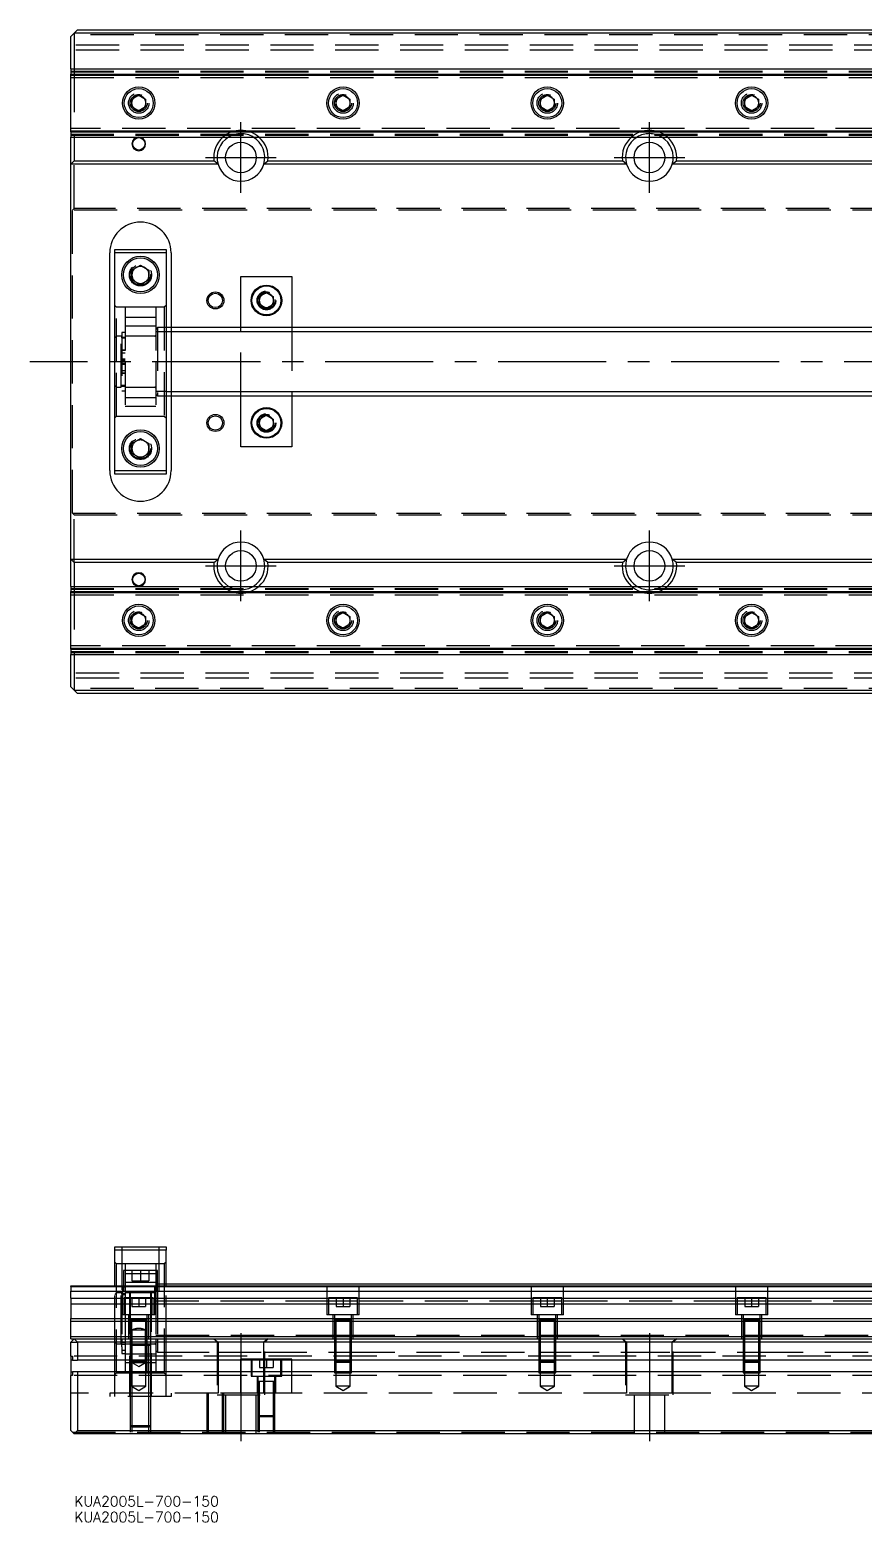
# Model space of a CAD drawing. Extents: x -12 to 975, y -341 to 120.
# Drawn here: x -12 to 233.1, y -340.9 to 97.5 of the extents above; entities that cross this region are included whole.
import ezdxf

# ---------------------------------------------------------------- set-up
doc = ezdxf.new("R2010")
doc.units = 0
doc.linetypes.add('CENTER', pattern=[50.8, 31.75, -6.35, 6.35, -6.35])
doc.linetypes.add('DASHED', pattern=[19.05, 12.7, -6.35])
doc.layers.get('0').update_dxf_attribs({"linetype": 'CONTINUOUS'})
doc.layers.add('CENTER', color=1, linetype='CENTER')
doc.styles.get("Standard").update_dxf_attribs({"font": 'txt.shx', "height": 3, "bigfont": 'bigfont.shx'})

# ---------------------------------------------------------------- blocks, each defined once
blk = doc.blocks.new('*U2')
at = {"color": 7, "linetype": 'CONTINUOUS'}
blk.add_text('KUA2005L-700-150', height=3, dxfattribs=at).set_placement((1.08, -340.95))
blk = doc.blocks.new('*U3')
at = {"color": 7, "linetype": 'CONTINUOUS'}
blk.add_text('KUA2005L-700-150', height=3, dxfattribs=at).set_placement((1.08, -336.32))

msp = doc.modelspace()

# ---------------------------------------------------------------- linework, layer by layer
at = {"color": 7, "linetype": 'CONTINUOUS'}
for p, q in [((1, 96.5), (0, 95.5)), ((2, 97.5), (1, 96.5)), ((1, 96.5), (1, 86)), ((275, 96.5), (1, 96.5)), ((2, 97.5), (275, 97.5)), ((0, 86), (0, 95.5)), ((0, 86), (0, 84.48)), ((0, 86), (275, 86)), ((0, 84.2), (0, 84.48)), ((0, 84.48), (267.73, 84.48)), ((0, 84.2), (267.05, 84.2)), ((0, 67.8), (0, 84.2)), ((18, 77.15), (20, 78.31)), ((18, 74.85), (18, 77.15)), ((20, 73.69), (18, 74.85)), ((20, 78.31), (22, 77.15)), ((22, 74.85), (20, 73.69)), ((22, 77.15), (22, 74.85)), ((78, 77.15), (80, 78.31)), ((78, 74.85), (78, 77.15)), ((80, 73.69), (78, 74.85)), ((80, 78.31), (82, 77.15)), ((82, 74.85), (80, 73.69)), ((82, 77.15), (82, 74.85)), ((138, 77.15), (140, 78.31)), ((138, 74.85), (138, 77.15)), ((140, 73.69), (138, 74.85)), ((140, 78.31), (142, 77.15)), ((142, 74.85), (140, 73.69)), ((142, 77.15), (142, 74.85)), ((198, 77.15), (200, 78.31)), ((198, 74.85), (198, 77.15)), ((200, 73.69), (198, 74.85)), ((200, 78.31), (202, 77.15)), ((202, 74.85), (200, 73.69)), ((202, 77.15), (202, 74.85)), ((0, 67.8), (275, 67.8)), ((0, 67.52), (0, 67.8)), ((0, 67.52), (0, 66)), ((0, 67.52), (275, 67.52)), ((0, 58), (0, 66)), ((0, 66), (275, 66)), ((1, 66), (1, 59)), ((0, 58), (1, 59)), ((0, -58), (0, 58)), ((43.29, 58), (0, 58)), ((1, 59), (42.06, 59)), ((43.29, 58), (42.06, 59)), ((56.71, 58), (57.94, 59)), ((163.29, 58), (56.71, 58)), ((57.94, 59), (162.06, 59)), ((163.29, 58), (162.06, 59)), ((176.71, 58), (177.94, 59)), ((275, 58), (176.71, 58)), ((177.94, 59), (275, 59)), ((11.5, -32), (11.5, 32)), ((13, 32), (13, 33)), ((13, 33), (28, 33)), ((28, 32), (13, 32)), ((13, -32), (13, 32)), ((28, 33), (28, 32)), ((28, 32), (28, -32)), ((29.5, 32), (29.5, 10)), ((18, 26.94), (20.5, 28.39)), ((18, 24.06), (18, 26.94)), ((20.5, 28.39), (23, 26.94)), ((23, 26.94), (23, 24.06)), ((20.5, 22.61), (18, 24.06)), ((23, 24.06), (20.5, 22.61)), ((50, 25), (65, 25)), ((50, 10), (50, 25)), ((65, 25), (65, 10)), ((55.5, 19.15), (57.5, 20.31)), ((55.5, 16.85), (55.5, 19.15)), ((57.5, 20.31), (59.5, 19.15)), ((59.5, 19.15), (59.5, 16.85)), ((57.5, 15.69), (55.5, 16.85)), ((59.5, 16.85), (57.5, 15.69)), ((275, 10), (28, 10)), ((28, -10), (275, -10)), ((29.5, -10), (29.5, -32)), ((50, -25), (50, -10)), ((65, -10), (65, -25)), ((55.5, -16.85), (57.5, -15.69)), ((55.5, -19.15), (55.5, -16.85)), ((57.5, -15.69), (59.5, -16.85)), ((59.5, -16.85), (59.5, -19.15)), ((57.5, -20.31), (55.5, -19.15)), ((59.5, -19.15), (57.5, -20.31)), ((18, -24.06), (20.5, -22.61)), ((18, -26.94), (18, -24.06)), ((20.5, -22.61), (23, -24.06)), ((23, -24.06), (23, -26.94)), ((65, -25), (50, -25)), ((20.5, -28.39), (18, -26.94)), ((23, -26.94), (20.5, -28.39)), ((13, -33), (13, -32)), ((13, -32), (28, -32)), ((28, -33), (13, -33)), ((28, -32), (28, -33)), ((0, -66), (0, -58)), ((0, -58), (43.29, -58)), ((1, -59), (0, -58)), ((42.06, -59), (1, -59)), ((1, -59), (1, -66)), ((42.06, -59), (43.29, -58)), ((56.71, -58), (163.29, -58)), ((57.94, -59), (56.71, -58)), ((162.06, -59), (57.94, -59)), ((162.06, -59), (163.29, -58)), ((176.71, -58), (275, -58)), ((177.94, -59), (176.71, -58)), ((275, -59), (177.94, -59)), ((0, -66), (0, -67.52)), ((0, -66), (275, -66)), ((0, -67.8), (0, -67.52)), ((0, -67.52), (275, -67.52)), ((0, -67.8), (275, -67.8)), ((0, -84.2), (0, -67.8)), ((18, -74.85), (20, -73.69)), ((20, -73.69), (22, -74.85)), ((78, -74.85), (80, -73.69)), ((80, -73.69), (82, -74.85)), ((138, -74.85), (140, -73.69)), ((140, -73.69), (142, -74.85)), ((198, -74.85), (200, -73.69)), ((200, -73.69), (202, -74.85)), ((18, -77.15), (18, -74.85)), ((20, -78.31), (18, -77.15)), ((22, -77.15), (20, -78.31)), ((22, -74.85), (22, -77.15)), ((78, -77.15), (78, -74.85)), ((80, -78.31), (78, -77.15)), ((82, -77.15), (80, -78.31)), ((82, -74.85), (82, -77.15)), ((138, -77.15), (138, -74.85)), ((140, -78.31), (138, -77.15)), ((142, -77.15), (140, -78.31)), ((142, -74.85), (142, -77.15)), ((198, -77.15), (198, -74.85)), ((200, -78.31), (198, -77.15)), ((202, -77.15), (200, -78.31)), ((202, -74.85), (202, -77.15)), ((0, -84.48), (0, -84.2)), ((0, -84.2), (267.05, -84.2)), ((0, -84.48), (0, -86)), ((0, -84.48), (267.73, -84.48)), ((0, -95.5), (0, -86)), ((0, -86), (275, -86)), ((1, -86), (1, -96.5)), ((0, -95.5), (1, -96.5)), ((1, -96.5), (275, -96.5)), ((1, -96.5), (2, -97.5)), ((275, -97.5), (2, -97.5)), ((13, -260.04), (28, -260.04)), ((13, -261.04), (13, -260.04)), ((13, -271.54), (13, -261.04)), ((28, -261.04), (13, -261.04)), ((28, -260.04), (28, -261.04)), ((28, -271.54), (28, -261.04)), ((0, -271.7), (0, -271.54)), ((0, -271.54), (275.5, -271.54)), ((0, -271.7), (275.5, -271.7)), ((0, -271.7), (0, -273.1)), ((275.5, -271.04), (28, -271.04)), ((0, -275.18), (0, -273.1)), ((0, -273.1), (275.5, -273.1)), ((0, -275.18), (0, -276.8)), ((0, -275.18), (275.5, -275.18)), ((0, -276.8), (0, -281.09)), ((0, -276.8), (275.5, -276.8)), ((0, -281.09), (275.5, -281.09)), ((0, -281.94), (0, -281.09)), ((0, -281.94), (700, -281.94)), ((0, -286.44), (0, -281.94)), ((82.5, -281.64), (77.5, -281.64)), ((202.5, -281.64), (197.5, -281.64)), ((202.5, -281.64), (197.5, -281.64)), ((0, -287.04), (0, -286.44)), ((0, -286.44), (700, -286.44)), ((0, -288.04), (1, -287.04)), ((0, -287.04), (1, -287.04)), ((0, -292.19), (0, -288.04)), ((1, -287.04), (699, -287.04)), ((1, -287.04), (2, -288.04)), ((698, -288.04), (2, -288.04)), ((2, -288.04), (2, -293.34)), ((17.9, -289.04), (17.5, -289.04)), ((18, -289.04), (17.9, -289.04)), ((22, -289.04), (18, -289.04)), ((22.1, -289.04), (22, -289.04)), ((22.5, -289.04), (22.1, -289.04)), ((23.5, -289.04), (22.5, -289.04)), ((0, -292.19), (0, -293.34)), ((0, -292.19), (0.5, -292.19)), ((0, -293.34), (0, -296.74)), ((0.5, -293.34), (0, -293.34)), ((0.5, -292.19), (0.5, -293.34)), ((0.5, -293.34), (2, -293.34)), ((698, -293.34), (2, -293.34)), ((0, -296.74), (0, -297.89)), ((0, -296.74), (0.5, -296.74)), ((0.5, -297.89), (0, -297.89)), ((0, -314.04), (0, -297.89)), ((2, -296.74), (0.5, -296.74)), ((0.5, -296.74), (0.5, -297.89)), ((698, -296.74), (2, -296.74)), ((2, -296.74), (2, -314.04)), ((56.71, -299.64), (55, -299.64)), ((60, -299.64), (56.71, -299.64)), ((1, -315.04), (0, -314.04)), ((2, -314.04), (1, -315.04)), ((699, -315.04), (1, -315.04)), ((2, -314.04), (698, -314.04))]:
    msp.add_line(p, q, dxfattribs=at)
at = {"color": 3, "linetype": 'DASHED'}
for p, q in [((700, 93), (0, 93)), ((285.2, 96), (0.5, 96)), ((700, 91.5), (0, 91.5)), ((0, 85.4), (700, 85.4)), ((0, 85.15), (275, 85.15)), ((0, 84.42), (275.5, 84.42)), ((0, 83.5), (275.5, 83.5)), ((1, 86), (1, 66)), ((17.5, 76), (17.53, 76.37)), ((77.5, 76), (77.53, 76.37)), ((137.5, 76), (137.53, 76.41)), ((197.5, 76), (197.53, 76.41)), ((275.5, 68.5), (0, 68.5)), ((0, 67.58), (275.5, 67.58)), ((0, 66.85), (275, 66.85)), ((0, 66.6), (700, 66.6)), ((1, 45), (1, 59)), ((1, 45), (0.5, 44.5)), ((0.5, -44.5), (0.5, 44.5)), ((699.5, 44.5), (0.5, 44.5)), ((699, 45), (1, 45)), ((23.48, 25.86), (23.5, 25.5)), ((59.98, 18.29), (60, 18)), ((13.5, 16), (13, 16.5)), ((16, 16), (13.5, 16)), ((13.5, 0), (13.5, 16)), ((25, 16), (16, 16)), ((16, 16), (16, 0)), ((27.5, 16), (25, 16)), ((25, 16), (25, 0)), ((28, 16.5), (27.5, 16)), ((27.5, 16), (27.5, -16)), ((25, 13.02), (16, 13.02)), ((25, 10.48), (16, 10.48)), ((25.5, 10), (25, 9.5)), ((28, 10), (25.5, 10)), ((25.5, 10), (25.5, -10)), ((29.5, 10), (29.5, 5)), ((50, -10), (50, 10)), ((65, 10), (65, -10)), ((13.5, 7.5), (13, 7)), ((14.85, 7.5), (13.5, 7.5)), ((14.85, -7.5), (14.85, 7.5)), ((15, 7.15), (14.85, 7.15)), ((16, 8.55), (15, 8.55)), ((15, 8.55), (15, -8.55)), ((16, 7.15), (15, 7.15)), ((16, 6.9), (15, 6.9)), ((24.7, 7.5), (16, 7.5)), ((25, 7.5), (24.7, 7.5)), ((28, 8.75), (25, 8.75)), ((29.5, 5), (29.5, -5)), ((13.5, -16), (13.5, 0)), ((16, 3.4), (15, 3.4)), ((15, 3.4), (16, 3.4)), ((16, 2.55), (15, 2.55)), ((15, 0.85), (16, 0.85)), ((15, 0.43), (16, 0.43)), ((16, 0), (16, -16)), ((25, 0), (25, -16)), ((15, -0.43), (16, -0.43)), ((16, -0.85), (15, -0.85)), ((15, -2.55), (16, -2.55)), ((15, -3.4), (16, -3.4)), ((16, -3.4), (15, -3.4)), ((13, -7), (13.5, -7.5)), ((13.5, -7.5), (14.85, -7.5)), ((14.85, -7.15), (15, -7.15)), ((15, -6.9), (16, -6.9)), ((15, -7.15), (16, -7.15)), ((15, -8.55), (16, -8.55)), ((16, -7.5), (24.7, -7.5)), ((24.7, -7.5), (25, -7.5)), ((28, -8.75), (25, -8.75)), ((29.5, -5), (29.5, -10)), ((16, -10.48), (25, -10.48)), ((16, -13.02), (25, -13.02)), ((25, -9.5), (25.5, -10)), ((25.5, -10), (28, -10)), ((13, -16.5), (13.5, -16)), ((13.5, -16), (16, -16)), ((16, -16), (25, -16)), ((25, -16), (27.5, -16)), ((27.5, -16), (28, -16.5)), ((55, -18), (55.02, -17.7)), ((17.5, -25.5), (17.52, -25.15)), ((0.5, -44.5), (1, -45)), ((0.5, -44.5), (699.5, -44.5)), ((1, -59), (1, -45)), ((1, -45), (699, -45)), ((0, -66.6), (700, -66.6)), ((0, -66.85), (275, -66.85)), ((0, -67.58), (275.5, -67.58)), ((0, -68.5), (275.5, -68.5)), ((1, -66), (1, -86)), ((17.5, -76), (17.53, -75.59)), ((77.5, -76), (77.53, -75.59)), ((137.5, -76), (137.53, -75.59)), ((197.5, -76), (197.53, -75.59)), ((275.5, -83.5), (0, -83.5)), ((0, -84.42), (275.5, -84.42)), ((0, -85.15), (275, -85.15)), ((0, -85.4), (700, -85.4)), ((700, -91.5), (0, -91.5)), ((700, -93), (0, -93)), ((285.2, -96), (0.5, -96)), ((15, -260.04), (15, -273.04)), ((26, -273.04), (26, -260.04)), ((13.5, -265.04), (13, -264.54)), ((16, -265.04), (13.5, -265.04)), ((13.5, -297.04), (13.5, -265.04)), ((15.5, -267.04), (15.5, -271.54)), ((25.5, -267.04), (15.5, -267.04)), ((25, -265.04), (16, -265.04)), ((16, -265.04), (16, -267.04)), ((16, -267.04), (16, -271.54)), ((18, -267.04), (18, -270.04)), ((20.5, -267.04), (20.5, -270.04)), ((23, -267.04), (23, -270.04)), ((27.5, -265.04), (25, -265.04)), ((25, -265.04), (25, -267.04)), ((25, -267.04), (25, -271.54)), ((25.5, -271.54), (25.5, -267.04)), ((28, -264.54), (27.5, -265.04)), ((27.5, -265.04), (27.5, -297.04)), ((13, -287.04), (13, -271.54)), ((15.25, -271.54), (15.25, -280.04)), ((15.5, -271.54), (15.5, -273.04)), ((25, -268.01), (16, -268.01)), ((25, -270.56), (16, -270.56)), ((16, -271.54), (16, -273.04)), ((18, -270.04), (20.5, -270.04)), ((20.5, -270.04), (23, -270.04)), ((24.75, -280.04), (24.75, -271.54)), ((25.5, -271.04), (25, -271.54)), ((25, -271.54), (25, -273.04)), ((28, -271.04), (25.5, -271.04)), ((25.5, -273.04), (25.5, -271.54)), ((28, -287.04), (28, -271.54)), ((75.25, -271.54), (75.25, -280.04)), ((84.75, -280.04), (84.75, -271.54)), ((135.25, -271.54), (135.25, -280.04)), ((144.75, -280.04), (144.75, -271.54)), ((195.25, -271.54), (195.25, -280.04)), ((204.75, -280.04), (204.75, -271.54)), ((13.5, -273.54), (13, -274.04)), ((14.85, -273.54), (13.5, -273.54)), ((14.85, -287.04), (14.85, -273.54)), ((15, -273.89), (14.85, -273.89)), ((15.5, -271.94), (15, -271.94)), ((15, -273.04), (26, -273.04)), ((15, -273.04), (15, -287.04)), ((16, -273.89), (15, -273.89)), ((16, -274.14), (15, -274.14)), ((16, -271.94), (15.5, -271.94)), ((15.75, -275.04), (15.75, -280.04)), ((24.25, -275.04), (15.75, -275.04)), ((16, -273.04), (16, -275.04)), ((17.5, -273.54), (16, -273.54)), ((16, -275.04), (16, -280.04)), ((17.25, -273.04), (17.25, -304.04)), ((17.5, -273.04), (17.5, -275.04)), ((23.5, -273.54), (17.5, -273.54)), ((17.5, -275.04), (17.5, -280.04)), ((18, -275.04), (18, -277.54)), ((20, -275.04), (20, -277.54)), ((22, -275.04), (22, -277.54)), ((23.5, -275.04), (23.5, -273.04)), ((24.7, -273.54), (23.5, -273.54)), ((23.5, -280.04), (23.5, -275.04)), ((23.75, -304.04), (23.75, -273.04)), ((24.25, -280.04), (24.25, -275.04)), ((25, -273.54), (24.7, -273.54)), ((25, -273.04), (25, -287.04)), ((28, -276.04), (25, -276.04)), ((25.5, -273.04), (25.5, -287.04)), ((75.75, -276.04), (28, -276.04)), ((75.75, -275.04), (75.75, -280.04)), ((84.25, -275.04), (75.75, -275.04)), ((84.25, -276.04), (75.75, -276.04)), ((78, -275.04), (78, -277.54)), ((80, -275.04), (80, -277.54)), ((82, -275.04), (82, -277.54)), ((84.25, -280.04), (84.25, -275.04)), ((135.75, -276.04), (84.25, -276.04)), ((135.75, -275.04), (135.75, -280.04)), ((144.25, -275.04), (135.75, -275.04)), ((144.25, -276.04), (135.75, -276.04)), ((138, -275.04), (138, -277.54)), ((140, -275.04), (140, -277.54)), ((142, -275.04), (142, -277.54)), ((144.25, -280.04), (144.25, -275.04)), ((195.75, -276.04), (144.25, -276.04)), ((195.75, -275.04), (195.75, -280.04)), ((204.25, -275.04), (195.75, -275.04)), ((204.25, -276.04), (195.75, -276.04)), ((198, -275.04), (198, -277.54)), ((200, -275.04), (200, -277.54)), ((202, -275.04), (202, -277.54)), ((204.25, -280.04), (204.25, -275.04)), ((255.75, -276.04), (204.25, -276.04)), ((24.75, -280.04), (15.25, -280.04)), ((16, -280.04), (16, -287.04)), ((17, -280.04), (17, -287.04)), ((17.5, -280.04), (17.5, -281.64)), ((18, -277.54), (20, -277.54)), ((20, -277.54), (22, -277.54)), ((22.5, -281.64), (22.5, -280.04)), ((23, -287.04), (23, -280.04)), ((23.5, -287.04), (23.5, -280.04)), ((84.75, -280.04), (75.25, -280.04)), ((77, -280.04), (77, -287.04)), ((77.5, -280.04), (77.5, -281.64)), ((78, -277.54), (80, -277.54)), ((80, -277.54), (82, -277.54)), ((82.5, -281.64), (82.5, -280.04)), ((83, -287.04), (83, -280.04)), ((144.75, -280.04), (135.25, -280.04)), ((137, -280.04), (137, -287.04)), ((137.5, -280.04), (137.5, -281.64)), ((138, -277.54), (140, -277.54)), ((140, -277.54), (142, -277.54)), ((142.5, -281.64), (142.5, -280.04)), ((143, -287.04), (143, -280.04)), ((204.75, -280.04), (195.25, -280.04)), ((197, -280.04), (197, -287.04)), ((197.5, -280.04), (197.5, -281.64)), ((198, -277.54), (200, -277.54)), ((200, -277.54), (202, -277.54)), ((202.5, -281.64), (202.5, -280.04)), ((203, -287.04), (203, -280.04)), ((17.5, -281.63), (17.5, -281.64)), ((17.5, -281.64), (17.5, -287.04)), ((17.5, -281.64), (17.5, -281.64)), ((22.5, -281.64), (17.5, -281.64)), ((22.5, -281.64), (17.5, -281.64)), ((17.9, -281.64), (17.9, -287.04)), ((18, -284.54), (18, -287.04)), ((22, -284.54), (18, -284.54)), ((20.06, -284.04), (19.94, -284.04)), ((22, -287.04), (22, -284.54)), ((22.1, -287.04), (22.1, -281.64)), ((22.5, -281.64), (22.5, -281.63)), ((22.5, -287.04), (22.5, -281.64)), ((22.5, -281.64), (22.5, -281.64)), ((77.5, -281.63), (77.5, -281.64)), ((77.5, -281.64), (77.5, -287.04)), ((77.5, -281.64), (77.5, -281.64)), ((82.5, -281.64), (77.5, -281.64)), ((77.9, -281.64), (77.9, -287.04)), ((82.1, -287.04), (82.1, -281.64)), ((82.5, -281.64), (82.5, -281.63)), ((82.5, -287.04), (82.5, -281.64)), ((82.5, -281.64), (82.5, -281.64)), ((137.5, -281.63), (137.5, -281.64)), ((137.5, -281.64), (137.5, -287.04)), ((137.5, -281.64), (137.5, -281.64)), ((142.5, -281.64), (137.5, -281.64)), ((137.9, -281.64), (137.9, -287.04)), ((142.1, -287.04), (142.1, -281.64)), ((142.5, -281.64), (142.5, -281.63)), ((142.5, -287.04), (142.5, -281.64)), ((142.5, -281.64), (142.5, -281.64)), ((197.5, -281.63), (197.5, -281.64)), ((197.5, -281.64), (197.5, -281.64)), ((197.5, -281.64), (197.5, -287.04)), ((202.5, -281.64), (197.5, -281.64)), ((197.9, -281.64), (197.9, -287.04)), ((202.1, -287.04), (202.1, -281.64)), ((202.5, -281.64), (202.5, -281.63)), ((202.5, -281.64), (202.5, -281.64)), ((202.5, -287.04), (202.5, -281.64)), ((0, -288.04), (2, -288.04)), ((13, -293.34), (13, -287.04)), ((13, -288.04), (13.5, -288.54)), ((13.5, -288.54), (14.85, -288.54)), ((14.85, -288.54), (14.85, -287.04)), ((14.85, -288.19), (15, -288.19)), ((15, -287.04), (15, -287.91)), ((15, -289.48), (15, -287.91)), ((15, -287.93), (16, -287.93)), ((15, -287.93), (16, -287.93)), ((15, -288.19), (16, -288.19)), ((16, -288.72), (15, -288.72)), ((16, -287.04), (16, -293.34)), ((16, -288.54), (17.5, -288.54)), ((17.5, -287.04), (17.5, -293.34)), ((17.5, -287.04), (17.5, -293.34)), ((17.5, -288.54), (17.9, -288.54)), ((23.5, -289.04), (17.5, -289.04)), ((17.9, -287.04), (17.9, -293.34)), ((17.9, -288.54), (18, -288.54)), ((18, -287.04), (18, -293.34)), ((18, -288.54), (22, -288.54)), ((22, -293.34), (22, -287.04)), ((22, -288.54), (22.1, -288.54)), ((22.1, -293.34), (22.1, -287.04)), ((22.1, -288.54), (22.5, -288.54)), ((22.5, -293.34), (22.5, -287.04)), ((22.5, -293.34), (22.5, -287.04)), ((22.5, -288.54), (23.5, -288.54)), ((23, -293.34), (23, -289.04)), ((23.5, -289.04), (23.5, -287.04)), ((23.5, -288.54), (24.7, -288.54)), ((23.5, -289.04), (23.5, -289.03)), ((23.5, -293.34), (23.5, -289.04)), ((23.5, -289.04), (23.5, -289.04)), ((24.7, -288.54), (25, -288.54)), ((25, -286.04), (28, -286.04)), ((25, -287.04), (25, -293.34)), ((25.5, -287.04), (25.5, -291.04)), ((28, -286.04), (77.5, -286.04)), ((28, -293.34), (28, -287.04)), ((42, -287.04), (43, -288.04)), ((42.06, -287.04), (43.29, -288.04)), ((43, -288.04), (43, -303.54)), ((43.29, -288.04), (43.29, -293.34)), ((57.94, -287.04), (56.71, -288.04)), ((56.71, -293.34), (56.71, -288.04)), ((57, -288.04), (58, -287.04)), ((57, -303.54), (57, -288.04)), ((77.5, -286.04), (77.9, -286.04)), ((77.5, -287.04), (77.5, -293.34)), ((77.5, -287.04), (77.5, -293.34)), ((77.9, -286.04), (82.1, -286.04)), ((77.9, -287.04), (77.9, -293.34)), ((82.1, -286.04), (82.5, -286.04)), ((82.1, -293.34), (82.1, -287.04)), ((82.5, -286.04), (137.5, -286.04)), ((82.5, -293.34), (82.5, -287.04)), ((82.5, -293.34), (82.5, -287.04)), ((137.5, -286.04), (137.9, -286.04)), ((137.5, -287.04), (137.5, -293.34)), ((137.5, -287.04), (137.5, -293.34)), ((137.9, -286.04), (142.1, -286.04)), ((137.9, -287.04), (137.9, -293.34)), ((142.1, -286.04), (142.5, -286.04)), ((142.1, -293.34), (142.1, -287.04)), ((142.5, -286.04), (197.5, -286.04)), ((142.5, -293.34), (142.5, -287.04)), ((142.5, -293.34), (142.5, -287.04)), ((162, -287.04), (163, -288.04)), ((162.06, -287.04), (163.29, -288.04)), ((163, -288.04), (163, -303.54)), ((163.29, -288.04), (163.29, -293.34)), ((177.94, -287.04), (176.71, -288.04)), ((176.71, -293.34), (176.71, -288.04)), ((177, -288.04), (178, -287.04)), ((177, -303.54), (177, -288.04)), ((197.5, -286.04), (197.9, -286.04)), ((197.5, -287.04), (197.5, -293.34)), ((197.5, -287.04), (197.5, -293.34)), ((197.9, -286.04), (202.1, -286.04)), ((197.9, -287.04), (197.9, -293.34)), ((202.1, -286.04), (202.5, -286.04)), ((202.1, -293.34), (202.1, -287.04)), ((202.5, -286.04), (238, -286.04)), ((202.5, -293.34), (202.5, -287.04)), ((202.5, -293.34), (202.5, -287.04)), ((699.5, -292.19), (0.5, -292.19)), ((13, -296.74), (13, -293.34)), ((15, -289.48), (15, -291.23)), ((15, -290.42), (16, -290.42)), ((15, -291.23), (15, -291.43)), ((15, -291.43), (16, -291.43)), ((16, -291.51), (17.5, -291.51)), ((16, -293.34), (16, -296.74)), ((17.5, -291.51), (17.9, -291.51)), ((17.5, -293.34), (17.5, -293.64)), ((17.5, -293.34), (17.5, -293.64)), ((17.5, -293.64), (17.9, -294.04)), ((17.5, -293.64), (17.5, -296.74)), ((17.5, -293.64), (22.5, -293.64)), ((17.9, -291.51), (18, -291.51)), ((17.9, -293.34), (17.9, -294.04)), ((18, -291.51), (22, -291.51)), ((18, -293.34), (18, -293.41)), ((18, -293.41), (18, -294.04)), ((18, -293.41), (18.17, -294.04)), ((22, -293.41), (18, -293.41)), ((21.83, -294.04), (22, -293.41)), ((22, -291.51), (22.1, -291.51)), ((22, -293.41), (22, -293.34)), ((22, -294.04), (22, -293.41)), ((22.1, -291.51), (22.5, -291.51)), ((22.1, -294.04), (22.1, -293.34)), ((22.1, -294.04), (22.5, -293.64)), ((22.5, -291.51), (23, -291.51)), ((22.5, -293.64), (22.5, -293.34)), ((22.5, -293.64), (22.5, -293.34)), ((22.5, -296.74), (22.5, -293.64)), ((23, -291.51), (23.5, -291.51)), ((23, -296.74), (23, -293.34)), ((23.5, -291.51), (25, -291.51)), ((23.5, -296.74), (23.5, -293.34)), ((25, -290.54), (25.5, -291.04)), ((25, -293.34), (25, -296.74)), ((25.5, -291.04), (28, -291.04)), ((28, -291.04), (43.29, -291.04)), ((28, -296.74), (28, -293.34)), ((43.29, -291.04), (56.71, -291.04)), ((43.29, -293.34), (43.29, -296.74)), ((56.71, -293.04), (50, -293.04)), ((50, -293.34), (50, -293.04)), ((50, -296.74), (50, -293.34)), ((53, -293.04), (53, -298.04)), ((53.25, -293.04), (53.25, -293.34)), ((53.25, -293.34), (53.25, -296.74)), ((55.5, -293.04), (55.5, -295.54)), ((56.71, -291.04), (77.5, -291.04)), ((65, -293.04), (56.71, -293.04)), ((56.71, -296.74), (56.71, -293.34)), ((57.5, -293.04), (57.5, -295.54)), ((59.5, -293.04), (59.5, -295.54)), ((61.75, -293.34), (61.75, -293.04)), ((61.75, -296.74), (61.75, -293.34)), ((62, -298.04), (62, -293.04)), ((65, -293.34), (65, -293.04)), ((65, -296.74), (65, -293.34)), ((77.5, -291.04), (77.9, -291.04)), ((77.5, -293.34), (77.5, -293.64)), ((77.5, -293.34), (77.5, -293.64)), ((77.5, -293.64), (77.9, -294.04)), ((77.5, -293.64), (77.5, -296.74)), ((77.5, -293.64), (82.5, -293.64)), ((77.9, -291.04), (82.1, -291.04)), ((77.9, -293.34), (77.9, -294.04)), ((82.1, -291.04), (82.5, -291.04)), ((82.1, -294.04), (82.1, -293.34)), ((82.1, -294.04), (82.5, -293.64)), ((82.5, -291.04), (137.5, -291.04)), ((82.5, -293.64), (82.5, -293.34)), ((82.5, -293.64), (82.5, -293.34)), ((82.5, -296.74), (82.5, -293.64)), ((137.5, -291.04), (137.9, -291.04)), ((137.5, -293.34), (137.5, -293.64)), ((137.5, -293.34), (137.5, -293.64)), ((137.5, -293.64), (137.9, -294.04)), ((137.5, -293.64), (137.5, -296.74)), ((137.5, -293.64), (142.5, -293.64)), ((137.9, -291.04), (142.1, -291.04)), ((137.9, -293.34), (137.9, -294.04)), ((142.1, -291.04), (142.5, -291.04)), ((142.1, -294.04), (142.1, -293.34)), ((142.1, -294.04), (142.5, -293.64)), ((142.5, -291.04), (163.29, -291.04)), ((142.5, -293.64), (142.5, -293.34)), ((142.5, -293.64), (142.5, -293.34)), ((142.5, -296.74), (142.5, -293.64)), ((163.29, -291.04), (176.71, -291.04)), ((163.29, -293.34), (163.29, -296.74)), ((176.71, -291.04), (197.5, -291.04)), ((176.71, -296.74), (176.71, -293.34)), ((197.5, -291.04), (197.9, -291.04)), ((197.5, -293.34), (197.5, -293.64)), ((197.5, -293.34), (197.5, -293.64)), ((197.5, -293.64), (197.9, -294.04)), ((197.5, -293.64), (197.5, -296.74)), ((197.5, -293.64), (202.5, -293.64)), ((197.9, -291.04), (202.1, -291.04)), ((197.9, -293.34), (197.9, -294.04)), ((202.1, -291.04), (202.5, -291.04)), ((202.1, -294.04), (202.1, -293.34)), ((202.1, -294.04), (202.5, -293.64)), ((202.5, -291.04), (238, -291.04)), ((202.5, -293.64), (202.5, -293.34)), ((202.5, -293.64), (202.5, -293.34)), ((202.5, -296.74), (202.5, -293.64)), ((699.5, -297.89), (0.5, -297.89)), ((13, -304.04), (13, -296.74)), ((13, -297.54), (13.5, -297.04)), ((13.5, -297.04), (16, -297.04)), ((16, -294.06), (25, -294.06)), ((16, -296.74), (16, -297.04)), ((16, -297.04), (17.5, -297.04)), ((17.5, -296.74), (17.5, -297.04)), ((17.5, -297.04), (17.5, -304.04)), ((17.5, -297.04), (22.5, -297.04)), ((17.9, -294.04), (17.9, -297.04)), ((22.1, -294.04), (17.9, -294.04)), ((17.9, -297.04), (17.9, -301.04)), ((18, -294.04), (20, -295.19)), ((18, -294.04), (18, -296.74)), ((18, -296.74), (18, -297.04)), ((18, -297.04), (18, -304.04)), ((20, -295.19), (22, -294.04)), ((22.1, -297.04), (22.1, -294.04)), ((22.1, -301.04), (22.1, -297.04)), ((22.5, -297.04), (22.5, -296.74)), ((22.5, -297.04), (23, -297.04)), ((23, -304.04), (23, -296.74)), ((23, -297.04), (23.5, -297.04)), ((23.5, -304.04), (23.5, -296.74)), ((23.5, -297.04), (25, -297.04)), ((25, -296.74), (25, -297.04)), ((25, -297.04), (27.5, -297.04)), ((27.5, -297.04), (28, -297.54)), ((28, -304.04), (28, -296.74)), ((43.29, -296.74), (43.29, -303.04)), ((50, -303.04), (50, -296.74)), ((53, -298.04), (62, -298.04)), ((53.25, -296.74), (53.25, -298.04)), ((54.75, -298.04), (54.75, -303.04)), ((55, -298.04), (55, -299.64)), ((55.5, -295.54), (57.5, -295.54)), ((56.71, -303.04), (56.71, -296.74)), ((57.5, -295.54), (59.5, -295.54)), ((60, -299.64), (60, -298.04)), ((60.25, -303.04), (60.25, -298.04)), ((61.75, -298.04), (61.75, -296.74)), ((65, -303.04), (65, -296.74)), ((77.5, -296.74), (77.5, -297.04)), ((77.5, -297.04), (82.5, -297.04)), ((77.9, -294.04), (77.9, -297.04)), ((82.1, -294.04), (77.9, -294.04)), ((77.9, -297.04), (77.9, -301.04)), ((82.1, -297.04), (82.1, -294.04)), ((82.1, -301.04), (82.1, -297.04)), ((82.5, -297.04), (82.5, -296.74)), ((137.5, -296.74), (137.5, -297.04)), ((137.5, -297.04), (142.5, -297.04)), ((137.9, -294.04), (137.9, -297.04)), ((142.1, -294.04), (137.9, -294.04)), ((137.9, -297.04), (137.9, -301.04)), ((142.1, -297.04), (142.1, -294.04)), ((142.1, -301.04), (142.1, -297.04)), ((142.5, -297.04), (142.5, -296.74)), ((163.29, -296.74), (163.29, -303.04)), ((176.71, -303.04), (176.71, -296.74)), ((197.5, -296.74), (197.5, -297.04)), ((197.5, -297.04), (202.5, -297.04)), ((197.9, -294.04), (197.9, -297.04)), ((202.1, -294.04), (197.9, -294.04)), ((197.9, -297.04), (197.9, -301.04)), ((202.1, -297.04), (202.1, -294.04)), ((202.1, -301.04), (202.1, -297.04)), ((202.5, -297.04), (202.5, -296.74)), ((17.9, -301.04), (20, -302.25)), ((22.1, -301.04), (17.9, -301.04)), ((20, -302.25), (22.1, -301.04)), ((55, -299.63), (55, -299.64)), ((55, -299.64), (55, -299.64)), ((55, -299.64), (55, -303.04)), ((60, -299.64), (55, -299.64)), ((55.4, -299.64), (55.4, -303.04)), ((59.6, -303.04), (59.6, -299.64)), ((60, -299.64), (60, -299.63)), ((60, -299.64), (60, -299.64)), ((60, -303.04), (60, -299.64)), ((77.9, -301.04), (80, -302.25)), ((82.1, -301.04), (77.9, -301.04)), ((80, -302.25), (82.1, -301.04)), ((137.9, -301.04), (140, -302.25)), ((142.1, -301.04), (137.9, -301.04)), ((140, -302.25), (142.1, -301.04)), ((197.9, -301.04), (200, -302.25)), ((202.1, -301.04), (197.9, -301.04)), ((200, -302.25), (202.1, -301.04)), ((43.29, -303.04), (0, -303.04)), ((11.5, -303.04), (11.5, -304.04)), ((29.5, -304.04), (11.5, -304.04)), ((17.5, -304.04), (17.5, -312.54)), ((17.5, -304.04), (17.5, -312.54)), ((18, -304.04), (18, -313.04)), ((23, -313.04), (23, -304.04)), ((23.5, -312.54), (23.5, -304.04)), ((23.5, -312.54), (23.5, -304.04)), ((29.5, -303.04), (29.5, -304.04)), ((40, -303.04), (40, -314.54)), ((40.4, -303.04), (40.4, -314.54)), ((43, -303.54), (57, -303.54)), ((56.71, -303.04), (43.29, -303.04)), ((44.6, -314.54), (44.6, -303.04)), ((45, -314.54), (45, -303.04)), ((45.5, -303.54), (45.5, -315.04)), ((54.5, -315.04), (54.5, -303.54)), ((55, -303.04), (55, -309.64)), ((55, -303.04), (55, -309.64)), ((55.4, -303.04), (55.4, -310.04)), ((163.29, -303.04), (56.71, -303.04)), ((59.6, -310.04), (59.6, -303.04)), ((60, -309.64), (60, -303.04)), ((60, -309.64), (60, -303.04)), ((163, -303.54), (177, -303.54)), ((176.71, -303.04), (163.29, -303.04)), ((165.5, -303.54), (165.5, -315.04)), ((174.5, -315.04), (174.5, -303.54)), ((283.29, -303.04), (176.71, -303.04)), ((55, -309.64), (55.4, -310.04)), ((55, -309.64), (55, -314.54)), ((55, -309.64), (60, -309.64)), ((55.4, -310.04), (55.4, -314.54)), ((59.6, -310.04), (55.4, -310.04)), ((59.6, -310.04), (60, -309.64)), ((59.6, -314.54), (59.6, -310.04)), ((60, -314.54), (60, -309.64)), ((0.5, -314.54), (699.5, -314.54)), ((17.5, -312.54), (18, -313.04)), ((17.5, -312.54), (17.5, -314.54)), ((17.5, -312.54), (23.5, -312.54)), ((18, -313.04), (18, -314.54)), ((23, -313.04), (18, -313.04)), ((23, -313.04), (23.5, -312.54)), ((23, -314.54), (23, -313.04)), ((23.5, -314.54), (23.5, -312.54))]:
    msp.add_line(p, q, dxfattribs=at)
at = {"color": 3, "linetype": 'CONTINUOUS'}
for p, q in [((275, 8.75), (28, 8.75)), ((28, -8.75), (275, -8.75))]:
    msp.add_line(p, q, dxfattribs=at)
at = {"color": 7, "linetype": 'CONTINUOUS'}
for centre, radius in [((20, 76), 4.75), ((20, 76), 4.25), ((80, 76), 4.75), ((80, 76), 4.25), ((140, 76), 4.75), ((140, 76), 4.25), ((200, 76), 4.75), ((200, 76), 4.25), ((50, 60), 4.5), ((170, 60), 4.5), ((20.5, 25.5), 5.5), ((20.5, 25.5), 5), ((57.5, 18), 4.5), ((57.5, 18), 4.25), ((42.5, 18), 2.1), ((42.5, -18), 2.1), ((57.5, -18), 4.5), ((57.5, -18), 4.25), ((20.5, -25.5), 5.5), ((20.5, -25.5), 5), ((50, -60), 4.5), ((170, -60), 4.5), ((20, -76), 4.75), ((20, -76), 4.25), ((80, -76), 4.75), ((80, -76), 4.25), ((140, -76), 4.75), ((140, -76), 4.25), ((200, -76), 4.75), ((200, -76), 4.25)]:
    msp.add_circle(centre, radius, dxfattribs=at)
at = {"color": 3, "linetype": 'DASHED'}
for centre, radius in [((20, 76), 3), ((80, 76), 3), ((140, 76), 3), ((200, 76), 3), ((20, 76), 2.5), ((80, 76), 2.5), ((140, 76), 2.5), ((200, 76), 2.5), ((20.5, 25.5), 3.25), ((20.5, 25.5), 3), ((57.5, 18), 2.75), ((57.5, 18), 2.5), ((57.5, -18), 2.75), ((57.5, -18), 2.5), ((20.5, -25.5), 3.25), ((20.5, -25.5), 3), ((20, -76), 3), ((20, -76), 2.5), ((80, -76), 3), ((80, -76), 2.5), ((140, -76), 3), ((140, -76), 2.5), ((200, -76), 3), ((200, -76), 2.5)]:
    msp.add_circle(centre, radius, dxfattribs=at)
at = {"color": 3, "linetype": 'CONTINUOUS'}
for centre, radius in [((20, 64), 1.83), ((42.5, 18), 2.5), ((42.5, -18), 2.5), ((20, -64), 1.83)]:
    msp.add_circle(centre, radius, dxfattribs=at)
at = {"color": 3, "linetype": 'DASHED'}
for centre, radius, start, end in [((20, 76), 2.1, 162.2472, 180), ((20, 76), 2.1, 180, 197.7528), ((20, 76), 2.1, 137.7528, 162.2472), ((20, 76), 2.1, 197.7528, 222.2472), ((20, 76), 2.1, 102.2472, 137.7528), ((20, 76), 2.1, 222.2472, 257.7528), ((20, 76), 2.1, 77.7528, 102.2472), ((20, 76), 2.1, 42.2472, 77.7528), ((20, 76), 2.1, 282.2472, 317.7528), ((20, 76), 2.1, 17.7528, 42.2472), ((20, 76), 2.1, 317.7528, 342.2472), ((20, 76), 2.1, 342.2472, 17.7528), ((80, 76), 2.1, 162.2472, 180), ((80, 76), 2.1, 180, 197.7528), ((80, 76), 2.1, 137.7528, 162.2472), ((80, 76), 2.1, 197.7528, 222.2472), ((80, 76), 2.1, 102.2472, 137.7528), ((80, 76), 2.1, 222.2472, 257.7528), ((80, 76), 2.1, 77.7528, 102.2472), ((80, 76), 2.1, 42.2472, 77.7528), ((80, 76), 2.1, 282.2472, 317.7528), ((80, 76), 2.1, 17.7528, 42.2472), ((80, 76), 2.1, 317.7528, 342.2472), ((80, 76), 2.1, 342.2472, 17.7528), ((140, 76), 2.1, 162.2472, 180), ((140, 76), 2.1, 180, 197.7528), ((140, 76), 2.1, 137.7528, 162.2472), ((140, 76), 2.1, 197.7528, 222.2472), ((140, 76), 2.1, 102.2472, 137.7528), ((140, 76), 2.1, 222.2472, 257.7528), ((140, 76), 2.1, 77.7528, 102.2472), ((140, 76), 2.1, 42.2472, 77.7528), ((140, 76), 2.1, 282.2472, 317.7528), ((140, 76), 2.1, 17.7528, 42.2472), ((140, 76), 2.1, 317.7528, 342.2472), ((140, 76), 2.1, 342.2472, 17.7528), ((200, 76), 2.1, 162.2472, 180), ((200, 76), 2.1, 180, 197.7528), ((200, 76), 2.1, 137.7528, 162.2472), ((200, 76), 2.1, 197.7528, 222.2472), ((200, 76), 2.1, 102.2472, 137.7528), ((200, 76), 2.1, 222.2472, 257.7528), ((200, 76), 2.1, 77.7528, 102.2472), ((200, 76), 2.1, 42.2472, 77.7528), ((200, 76), 2.1, 282.2472, 317.7528), ((200, 76), 2.1, 17.7528, 42.2472), ((200, 76), 2.1, 317.7528, 342.2472), ((200, 76), 2.1, 342.2472, 17.7528), ((20, 76), 2.1, 257.7528, 282.2472), ((80, 76), 2.1, 257.7528, 282.2472), ((140, 76), 2.1, 257.7528, 282.2472), ((200, 76), 2.1, 257.7528, 282.2472), ((50, 60), 8, 48.5904, 131.4096), ((50, 60), 7, 58.9973, 121.0027), ((170, 60), 8, 48.5904, 131.4096), ((170, 60), 7, 58.9973, 121.0027), ((20.5, 25.5), 2.5, 120, 180), ((20.5, 25.5), 2.5, 60, 120), ((20.5, 25.5), 2.5, 0, 60), ((20.5, 25.5), 2.5, 180, 240), ((20.5, 25.5), 2.5, 240, 300), ((20.5, 25.5), 2.5, 300, 0), ((57.5, 18), 2.1, 162.2472, 180), ((57.5, 18), 2.1, 180, 197.7528), ((57.5, 18), 2.1, 137.7528, 162.2472), ((57.5, 18), 2.1, 102.2472, 137.7528), ((57.5, 18), 2.1, 77.7528, 102.2472), ((57.5, 18), 2.1, 42.2472, 77.7528), ((57.5, 18), 2.1, 17.7528, 42.2472), ((57.5, 18), 2.1, 342.2472, 17.7528), ((57.5, 18), 2.1, 197.7528, 222.2472), ((57.5, 18), 2.1, 222.2472, 257.7528), ((57.5, 18), 2.1, 257.7528, 282.2472), ((57.5, 18), 2.1, 282.2472, 317.7528), ((57.5, 18), 2.1, 317.7528, 342.2472), ((24.7, 7.8), 0.3, 270, 360), ((24.7, -7.8), 0.3, 0, 90), ((57.5, -18), 2.1, 162.2472, 180), ((57.5, -18), 2.1, 137.7528, 162.2472), ((57.5, -18), 2.1, 102.2472, 137.7528), ((57.5, -18), 2.1, 77.7528, 102.2472), ((57.5, -18), 2.1, 42.2472, 77.7528), ((57.5, -18), 2.1, 17.7528, 42.2472), ((57.5, -18), 2.1, 342.2472, 17.7528), ((57.5, -18), 2.1, 180, 197.7528), ((57.5, -18), 2.1, 197.7528, 222.2472), ((57.5, -18), 2.1, 222.2472, 257.7528), ((57.5, -18), 2.1, 257.7528, 282.2472), ((57.5, -18), 2.1, 282.2472, 317.7528), ((57.5, -18), 2.1, 317.7528, 342.2472), ((20.5, -25.5), 2.5, 120, 180), ((20.5, -25.5), 2.5, 180, 240), ((20.5, -25.5), 2.5, 60, 120), ((20.5, -25.5), 2.5, 0, 60), ((20.5, -25.5), 2.5, 300, 0), ((20.5, -25.5), 2.5, 240, 300), ((50, -60), 8, 228.5904, 311.4096), ((50, -60), 7, 238.9973, 301.0027), ((170, -60), 8, 228.5904, 311.4096), ((170, -60), 7, 238.9973, 301.0027), ((20, -76), 2.1, 102.2472, 137.7528), ((20, -76), 2.1, 77.7528, 102.2472), ((20, -76), 2.1, 42.2472, 77.7528), ((80, -76), 2.1, 102.2472, 137.7528), ((80, -76), 2.1, 77.7528, 102.2472), ((80, -76), 2.1, 42.2472, 77.7528), ((140, -76), 2.1, 102.2472, 137.7528), ((140, -76), 2.1, 77.7528, 102.2472), ((140, -76), 2.1, 42.2472, 77.7528), ((200, -76), 2.1, 102.2472, 137.7528), ((200, -76), 2.1, 77.7528, 102.2472), ((200, -76), 2.1, 42.2472, 77.7528), ((20, -76), 2.1, 162.2472, 180), ((20, -76), 2.1, 180, 197.7528), ((20, -76), 2.1, 137.7528, 162.2472), ((20, -76), 2.1, 197.7528, 222.2472), ((20, -76), 2.1, 222.2472, 257.7528), ((20, -76), 2.1, 257.7528, 282.2472), ((20, -76), 2.1, 282.2472, 317.7528), ((20, -76), 2.1, 17.7528, 42.2472), ((20, -76), 2.1, 317.7528, 342.2472), ((20, -76), 2.1, 342.2472, 17.7528), ((80, -76), 2.1, 162.2472, 180), ((80, -76), 2.1, 180, 197.7528), ((80, -76), 2.1, 137.7528, 162.2472), ((80, -76), 2.1, 197.7528, 222.2472), ((80, -76), 2.1, 222.2472, 257.7528), ((80, -76), 2.1, 257.7528, 282.2472), ((80, -76), 2.1, 282.2472, 317.7528), ((80, -76), 2.1, 17.7528, 42.2472), ((80, -76), 2.1, 317.7528, 342.2472), ((80, -76), 2.1, 342.2472, 17.7528), ((140, -76), 2.1, 162.2472, 180), ((140, -76), 2.1, 180, 197.7528), ((140, -76), 2.1, 137.7528, 162.2472), ((140, -76), 2.1, 197.7528, 222.2472), ((140, -76), 2.1, 222.2472, 257.7528), ((140, -76), 2.1, 257.7528, 282.2472), ((140, -76), 2.1, 282.2472, 317.7528), ((140, -76), 2.1, 17.7528, 42.2472), ((140, -76), 2.1, 317.7528, 342.2472), ((140, -76), 2.1, 342.2472, 17.7528), ((200, -76), 2.1, 162.2472, 180), ((200, -76), 2.1, 180, 197.7528), ((200, -76), 2.1, 137.7528, 162.2472), ((200, -76), 2.1, 197.7528, 222.2472), ((200, -76), 2.1, 222.2472, 257.7528), ((200, -76), 2.1, 257.7528, 282.2472), ((200, -76), 2.1, 282.2472, 317.7528), ((200, -76), 2.1, 17.7528, 42.2472), ((200, -76), 2.1, 317.7528, 342.2472), ((200, -76), 2.1, 342.2472, 17.7528), ((24.7, -273.24), 0.3, 270, 360), ((19.94, -288.04), 4, 90, 118.9695), ((20.06, -288.04), 4, 61.0305, 90), ((24.7, -288.84), 0.3, 0, 90)]:
    msp.add_arc(centre, radius, start, end, dxfattribs=at)
at = {"color": 7, "linetype": 'CONTINUOUS'}
for centre, radius, start, end in [((20, 64), 2, 180, 90), ((20, 64), 2, 90, 180), ((50, 60), 8, 131.4096, 187.1808), ((50, 60), 7, 121.0027, 196.6015), ((50, 60), 7, 343.3985, 58.9973), ((50, 60), 8, 352.8192, 48.5904), ((170, 60), 8, 131.4096, 187.1808), ((170, 60), 7, 121.0027, 196.6015), ((170, 60), 7, 343.3985, 58.9973), ((170, 60), 8, 352.8192, 48.5904), ((50, 60), 7, 196.6015, 343.3985), ((170, 60), 7, 196.6015, 343.3985), ((20.5, 32), 9, 0, 180), ((20.5, -32), 9, 180, 0), ((50, -60), 7, 16.6015, 163.3985), ((170, -60), 7, 16.6015, 163.3985), ((50, -60), 8, 172.8192, 228.5904), ((50, -60), 7, 163.3985, 238.9973), ((50, -60), 7, 301.0027, 16.6015), ((50, -60), 8, 311.4096, 7.1808), ((170, -60), 8, 172.8192, 228.5904), ((170, -60), 7, 163.3985, 238.9973), ((170, -60), 7, 301.0027, 16.6015), ((170, -60), 8, 311.4096, 7.1808), ((20, -64), 2, 270, 180), ((20, -64), 2, 180, 270)]:
    msp.add_arc(centre, radius, start, end, dxfattribs=at)
at = {"layer": 'CENTER', "color": 1, "linetype": 'CENTER'}
for p, q in [((50, 49.6), (50, 70.4)), ((170, 49.6), (170, 70.4)), ((39.6, 60), (60.4, 60)), ((159.6, 60), (180.4, 60)), ((766.92, 0), (-12, 0)), ((50, -70.4), (50, -49.6)), ((170, -70.4), (170, -49.6)), ((39.6, -60), (60.4, -60)), ((159.6, -60), (180.4, -60)), ((50, -285.39), (50, -318.19)), ((170, -285.39), (170, -318.19))]:
    msp.add_line(p, q, dxfattribs=at)

# ---------------------------------------------------------------- block references
at = {"color": 7, "linetype": 'CONTINUOUS'}
for name in ['*U3', '*U2']:
    msp.add_blockref(name, (0, 0), dxfattribs=at)

doc.saveas('drawing.dxf')
